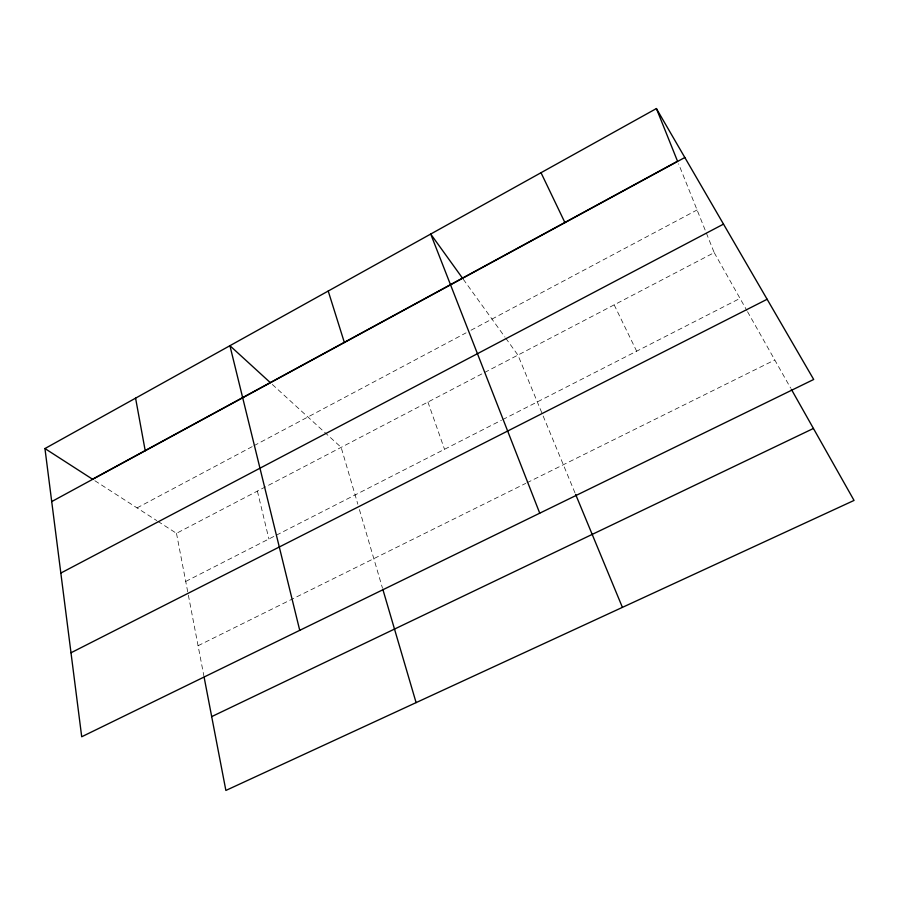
<?xml version="1.0" encoding="UTF-8"?>
<svg xmlns="http://www.w3.org/2000/svg" width="899" height="899" viewBox="0 0 899 899"><rect width="100%" height="100%" fill="white"/><g stroke="black" fill="none" stroke-linecap="round" stroke-linejoin="round"><path stroke-width="0.67" stroke-dasharray="4.5 3.37" d="M137.041 507.901L252.776 446.331M254.001 445.679L466.064 332.855M470.997 330.236L697.085 209.961M157.921 521.364L176.485 533.321L483.404 373.107M484.64 372.467L714.199 252.63L678.565 163.798M185.733 581.439L275.15 535.782M276.409 535.141L501.44 420.238M502.676 419.608L740.034 298.401M198.072 645.718L525.713 483.392M526.96 482.763L774.781 359.982M94.856 480.718L156.763 520.611M272.307 384.446L341.148 447.365L357.847 504.238M463.288 279.263L504.946 337.08M505.755 338.204L517.925 355.094L542.625 414.742M714.199 252.63L746.844 310.481M747.53 311.683L790.659 388.11M614.163 304.851L636.661 351.194M543.153 416.023L575.09 493.124M427.935 402.067L444.522 449.298M359.398 509.553L382.401 587.879M257.384 491.101L268.902 538.973M176.485 533.321L188.093 593.756M188.352 595.116L203.837 675.711"/><path stroke-width="1.35" d="M44.95 448.556L656.405 108.554L813.696 379.468L81.708 736.764L44.95 448.556L92.507 479.201L677.531 161.236L656.405 108.554M51.715 501.586L684.824 157.516M60.829 573.068L723.504 224.121M70.999 652.775L767.139 299.266M211.692 716.615L813.426 428.463M270.273 382.592L229.919 345.699L299.738 630.345M462.468 278.128L430.711 234.043L539.737 513.194M791.345 389.323L854.05 500.428L225.874 790.446L204.095 677.082M541.018 172.72L564.954 222.649M575.63 494.416L622.411 607.376M328.214 291.04L344.373 342.53M382.794 589.205L416.102 702.625M135.58 398.156L145.222 450.759"/></g></svg>
